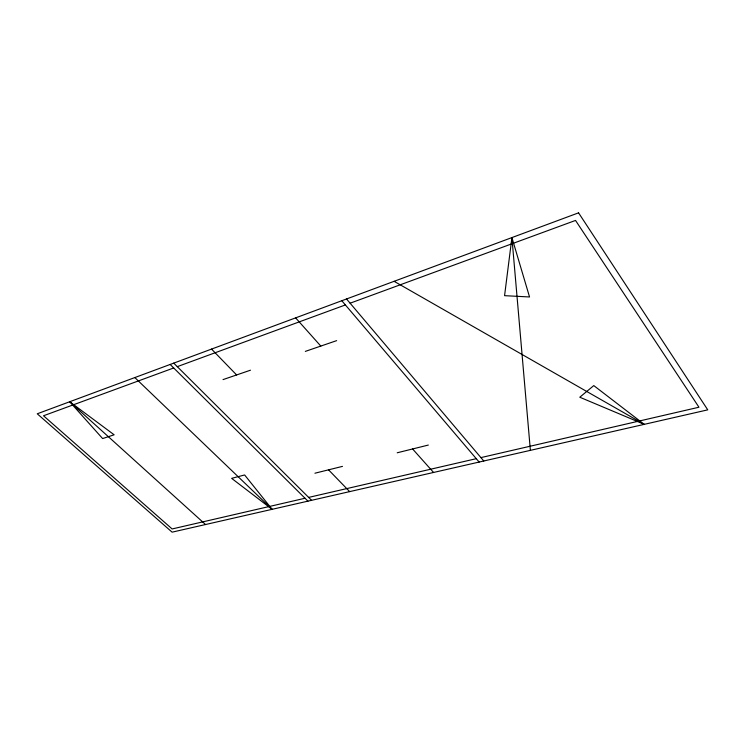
<?xml version="1.0" encoding="UTF-8"?>
<svg xmlns="http://www.w3.org/2000/svg" width="745" height="745" viewBox="0 0 745 745"><rect width="100%" height="100%" fill="white"/><g stroke="black" fill="none" stroke-linecap="round" stroke-linejoin="round"><path stroke-width="1.12" d="M511.908 237.581L504.57 295.672L529.546 296.966L511.908 237.581L530.384 450.353M173.687 367.974L43.508 415.766L172.142 528.959L305.022 498.247M177.282 366.652L345.391 304.938M350.103 303.206L575.531 220.436L698.959 407.226L480.916 457.607M223.025 379.605L250.497 370.19M305.329 351.389L336.647 340.642M314.921 473.215L342.467 466.379M397.206 452.783L428.328 445.063M308.654 497.409L476.279 458.678M644.248 424.352L579.787 397.225L593.784 385.593L644.248 424.352L394.114 281.312M69.695 401.741L114.143 434.801L102.633 438.563L69.695 401.741L205.546 524.527M272.13 509.319L231.63 478.355L244.63 474.965L272.13 509.319L134.826 377.566M170.149 364.454L307.946 501.143M173.734 363.122L311.568 500.314M211.543 349.088L236.612 374.949M328.554 469.834L349.666 491.616M295.635 317.873L320.806 346.08M412.6 448.965L433.562 472.46M341.806 300.729L479.147 462.049M346.527 298.978L483.784 460.987M578.567 212.837L37.25 413.792L172.114 532.163L707.75 409.852L578.567 212.837"/></g></svg>
